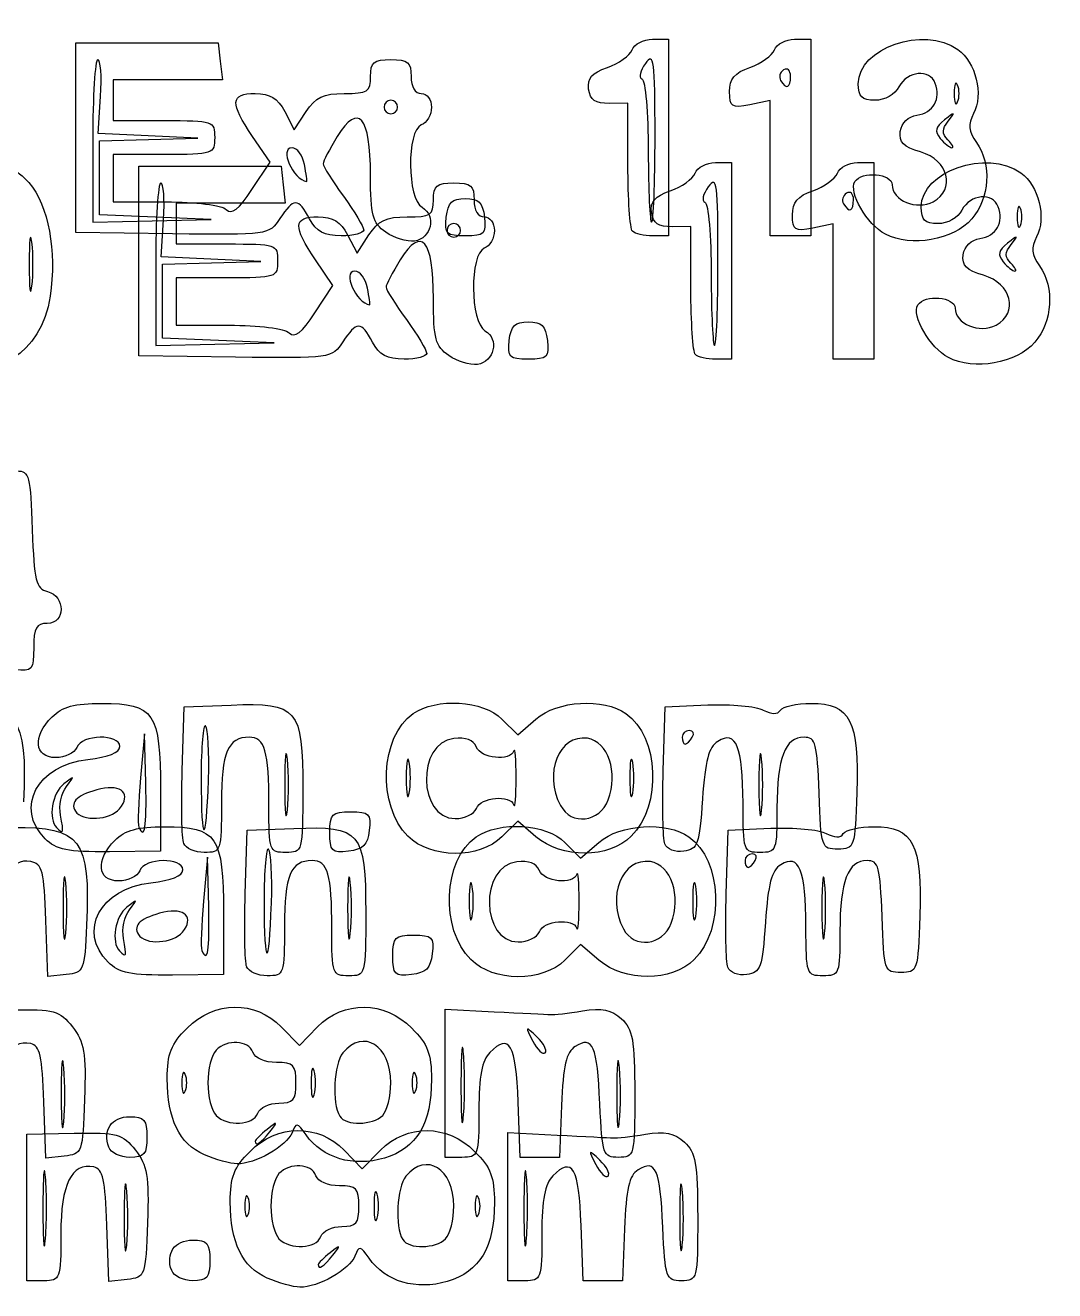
# Model space of a CAD drawing. Extents: x 0.12 to 3.39, y 0.54 to 2.4.
# Drawn here: x 2.883 to 3.389, y 1.12 to 1.742 of the extents above; entities that cross this region are included whole.
import ezdxf

# ---------------------------------------------------------------- set-up
doc = ezdxf.new("R2010")
doc.units = 0
doc.layers.get('0').update_dxf_attribs({"linetype": 'CONTINUOUS'})

msp = doc.modelspace()

# ---------------------------------------------------------------- linework, layer by layer
at = {"color": 7}
for p, q in [((2.907677, 1.687031), (2.907677, 1.733698)), ((2.907677, 1.733698), (2.942677, 1.733698)), ((2.942677, 1.733698), (2.977677, 1.733698)), ((2.977677, 1.733698), (2.978731, 1.724531)), ((3.191367, 1.735365), (3.199343, 1.735365)), ((3.199343, 1.735365), (3.199343, 1.687032)), ((3.261367, 1.735365), (3.269343, 1.735365)), ((3.269343, 1.735365), (3.269343, 1.687031)), ((2.978731, 1.724531), (2.979786, 1.715365)), ((2.952898, 1.715365), (2.92601, 1.715365)), ((2.92601, 1.715365), (2.92601, 1.705365)), ((2.979786, 1.715365), (2.952898, 1.715365)), ((3.259343, 1.717228), (3.259343, 1.717228)), ((3.341551, 1.712865), (3.341551, 1.712865)), ((2.918744, 1.689002), (2.919877, 1.707188)), ((2.92601, 1.705365), (2.92601, 1.695365)), ((3.010458, 1.699802), (3.015119, 1.690906)), ((3.015119, 1.690906), (3.020948, 1.699802)), ((3.06601, 1.702031), (3.06601, 1.702031)), ((3.179343, 1.703961), (3.170177, 1.70383)), ((3.179343, 1.673552), (3.179343, 1.703961)), ((3.249343, 1.705198), (3.239343, 1.703198)), ((3.249343, 1.671948), (3.249343, 1.705198)), ((2.92601, 1.695365), (2.95101, 1.695365)), ((2.907677, 1.640365), (2.907677, 1.687031)), ((2.94321, 1.687846), (2.918744, 1.689002)), ((2.967677, 1.686689), (2.94321, 1.687846)), ((3.003244, 1.674883), (2.994627, 1.687564)), ((3.192677, 1.687668), (3.192677, 1.687668)), ((3.199343, 1.687032), (3.199343, 1.638698)), ((3.269343, 1.687031), (3.269343, 1.638698)), ((2.91601, 1.685364), (2.91601, 1.645364)), ((2.919343, 1.685365), (2.94351, 1.686027)), ((2.919343, 1.667166), (2.919343, 1.685365)), ((2.94351, 1.686027), (2.967677, 1.686689)), ((3.336756, 1.685952), (3.336756, 1.685952)), ((2.95101, 1.678698), (2.92601, 1.678698)), ((2.92601, 1.678698), (2.92601, 1.667031)), ((2.994333, 1.661418), (3.003244, 1.674883)), ((3.222343, 1.674685), (3.23032, 1.674685)), ((3.23032, 1.674685), (3.23032, 1.626352)), ((3.292343, 1.674685), (3.30032, 1.674685)), ((3.30032, 1.674685), (3.30032, 1.626351)), ((2.938653, 1.626351), (2.938653, 1.673018)), ((2.938653, 1.673018), (2.973653, 1.673018)), ((2.973653, 1.673018), (3.008653, 1.673018)), ((3.008653, 1.673018), (3.009707, 1.663851)), ((3.020159, 1.673698), (3.020159, 1.673698)), ((3.249343, 1.638698), (3.249343, 1.671948)), ((3.249343, 1.671948), (3.249343, 1.671948)), ((2.919343, 1.648968), (2.919343, 1.667166)), ((2.92601, 1.667031), (2.92601, 1.655365)), ((3.009707, 1.663851), (3.010762, 1.654685)), ((3.29032, 1.656548), (3.29032, 1.656548)), ((2.92601, 1.655365), (2.95201, 1.655365)), ((2.983874, 1.654685), (2.956986, 1.654685)), ((2.956986, 1.654685), (2.956986, 1.644685)), ((3.010762, 1.654685), (2.983874, 1.654685)), ((3.372527, 1.652185), (3.372527, 1.652185)), ((2.91601, 1.645364), (2.945177, 1.646043)), ((2.946843, 1.647845), (2.919343, 1.648968)), ((2.945177, 1.646043), (2.974343, 1.646722)), ((2.974343, 1.646722), (2.946843, 1.647845)), ((2.946843, 1.647845), (2.946843, 1.647845)), ((2.94972, 1.628322), (2.950853, 1.646508)), ((2.956986, 1.644685), (2.956986, 1.634685)), ((3.089955, 1.647865), (3.089955, 1.647865)), ((3.28032, 1.644518), (3.27032, 1.642518)), ((3.28032, 1.611268), (3.28032, 1.644518)), ((2.955208, 1.639697), (2.907677, 1.640365)), ((3.041434, 1.639122), (3.046095, 1.630226)), ((3.046095, 1.630226), (3.051924, 1.639122)), ((3.060176, 1.640455), (3.060177, 1.640455)), ((3.096986, 1.641351), (3.096986, 1.641351)), ((3.181566, 1.640921), (3.181566, 1.64092)), ((3.199343, 1.638698), (3.191566, 1.638698)), ((3.21032, 1.643281), (3.201153, 1.64315)), ((3.21032, 1.612872), (3.21032, 1.643281)), ((3.259343, 1.638698), (3.249343, 1.638698)), ((3.269343, 1.638698), (3.259343, 1.638698)), ((3.30601, 1.639498), (3.30601, 1.639498)), ((2.886064, 1.635518), (2.886064, 1.635518)), ((2.956986, 1.634685), (2.981986, 1.634685)), ((2.938653, 1.579685), (2.938653, 1.626351)), ((2.946986, 1.624684), (2.946986, 1.584684)), ((2.974187, 1.627166), (2.94972, 1.628322)), ((2.95032, 1.624685), (2.974486, 1.625347)), ((2.95032, 1.606486), (2.95032, 1.624685)), ((2.998653, 1.626009), (2.974187, 1.627166)), ((2.974486, 1.625347), (2.998653, 1.626009)), ((3.03422, 1.614203), (3.025603, 1.626884)), ((3.223653, 1.626988), (3.223653, 1.626988)), ((3.23032, 1.626352), (3.23032, 1.578018)), ((3.30032, 1.626351), (3.30032, 1.578018)), ((3.367732, 1.625272), (3.367732, 1.625272)), ((2.981986, 1.618018), (2.956986, 1.618018)), ((2.956986, 1.618018), (2.956986, 1.606351)), ((3.025309, 1.600738), (3.03422, 1.614203)), ((3.051136, 1.613018), (3.051136, 1.613018)), ((2.95032, 1.588288), (2.95032, 1.606486)), ((2.956986, 1.606351), (2.956986, 1.594685)), ((3.28032, 1.578018), (3.28032, 1.611268)), ((3.28032, 1.611268), (3.28032, 1.611268)), ((2.956986, 1.594685), (2.982986, 1.594685)), ((2.97782, 1.587165), (2.95032, 1.588288)), ((2.946986, 1.584684), (2.976153, 1.585363)), ((2.976153, 1.585363), (3.00532, 1.586042)), ((3.00532, 1.586042), (2.97782, 1.587165)), ((2.97782, 1.587165), (2.97782, 1.587165)), ((3.120932, 1.587185), (3.120932, 1.587185)), ((2.986184, 1.579017), (2.938653, 1.579685)), ((3.091152, 1.579775), (3.091153, 1.579775)), ((3.212542, 1.580241), (3.212542, 1.58024)), ((3.23032, 1.578018), (3.222542, 1.578018)), ((3.29032, 1.578018), (3.28032, 1.578018)), ((3.30032, 1.578018), (3.29032, 1.578018)), ((3.336986, 1.578818), (3.336986, 1.578818)), ((2.960044, 1.37561), (2.961009, 1.407027)), ((2.961009, 1.407027), (2.98405, 1.407888)), ((3.196711, 1.37561), (3.197677, 1.407027)), ((3.197677, 1.407027), (3.218614, 1.407923)), ((3.117369, 1.400971), (3.125092, 1.393248)), ((3.125092, 1.393248), (3.13407, 1.400971)), ((2.941526, 1.393694), (2.93957, 1.372027)), ((2.942101, 1.369527), (2.941526, 1.393694)), ((3.21101, 1.392027), (3.21101, 1.392027)), ((3.011772, 1.381194), (3.011772, 1.381194)), ((3.071696, 1.379527), (3.071696, 1.379527)), ((3.181696, 1.379527), (3.181696, 1.379527)), ((3.245105, 1.381194), (3.245105, 1.381194)), ((2.942101, 1.369527), (2.942101, 1.369527)), ((2.972961, 1.371244), (2.972961, 1.371243)), ((2.949343, 1.366241), (2.949343, 1.33598)), ((3.104804, 1.357027), (3.104805, 1.357027)), ((3.169665, 1.361194), (3.169665, 1.361194)), ((2.900156, 1.353713), (2.900156, 1.353713)), ((2.929222, 1.356881), (2.929222, 1.356881)), ((3.125092, 1.350806), (3.117369, 1.343083)), ((3.13407, 1.343083), (3.125092, 1.350806)), ((2.99102, 1.31493), (2.991986, 1.346347)), ((2.991986, 1.346347), (3.015026, 1.347208)), ((3.032677, 1.345139), (3.032677, 1.345139)), ((3.227688, 1.31493), (3.228653, 1.346347)), ((3.228653, 1.346347), (3.24959, 1.347243)), ((2.892624, 1.342079), (2.892624, 1.342079)), ((2.960772, 1.339777), (2.960773, 1.339777)), ((3.071079, 1.343321), (3.071079, 1.343321)), ((3.148345, 1.340291), (3.156068, 1.332568)), ((3.156068, 1.332568), (3.165046, 1.340291)), ((3.197529, 1.339539), (3.197529, 1.339543)), ((2.949343, 1.33598), (2.924291, 1.335723)), ((2.972502, 1.333014), (2.970546, 1.311347)), ((2.973078, 1.308847), (2.972502, 1.333014)), ((3.241986, 1.331347), (3.241986, 1.331347)), ((2.902748, 1.320514), (2.902748, 1.320514)), ((3.042748, 1.320514), (3.042748, 1.320514)), ((3.276081, 1.320514), (3.276081, 1.320514)), ((3.102672, 1.318847), (3.102672, 1.318847)), ((3.212672, 1.318847), (3.212672, 1.318847)), ((2.973078, 1.308847), (2.973078, 1.308847)), ((3.003937, 1.310564), (3.003937, 1.310563)), ((2.893929, 1.274264), (2.892958, 1.301935)), ((2.98032, 1.305561), (2.98032, 1.2753)), ((2.960198, 1.296201), (2.960198, 1.296201)), ((3.135781, 1.296347), (3.135781, 1.296347)), ((3.200641, 1.300514), (3.200641, 1.300514)), ((2.931132, 1.293033), (2.931132, 1.293033)), ((3.156068, 1.290126), (3.148345, 1.282403)), ((3.165046, 1.282403), (3.156068, 1.290126)), ((3.063653, 1.284459), (3.063653, 1.284459)), ((3.102056, 1.282641), (3.102056, 1.282641)), ((2.923601, 1.281399), (2.923601, 1.281399)), ((2.991748, 1.279097), (2.991749, 1.279097)), ((3.228505, 1.278859), (3.228505, 1.278863)), ((2.902958, 1.275305), (2.893929, 1.274264)), ((2.98032, 1.2753), (2.955267, 1.275043)), ((3.089343, 1.221804), (3.089343, 1.258245)), ((3.089343, 1.258245), (3.11351, 1.257005)), ((3.008767, 1.249531), (3.017677, 1.240364)), ((3.017677, 1.240364), (3.026631, 1.249531)), ((3.134589, 1.244609), (3.134589, 1.244609)), ((3.098431, 1.236297), (3.098446, 1.236297)), ((2.901789, 1.229442), (2.901788, 1.229442)), ((3.024975, 1.227864), (3.024975, 1.227864)), ((3.175133, 1.229442), (3.175122, 1.229442)), ((2.961552, 1.226198), (2.961552, 1.226198)), ((3.074885, 1.226198), (3.074885, 1.226198)), ((3.089343, 1.185363), (3.089343, 1.221804)), ((3.089343, 1.221804), (3.089343, 1.221804)), ((2.892953, 1.184948), (2.891982, 1.212619)), ((3.12628, 1.185363), (3.125311, 1.212595)), ((3.146703, 1.210846), (3.14573, 1.185363)), ((2.997216, 1.207031), (2.997216, 1.207031)), ((3.058677, 1.206031), (3.058677, 1.206031)), ((2.883653, 1.19681), (2.90688, 1.197242)), ((2.883653, 1.160747), (2.883653, 1.19681)), ((3.003103, 1.197864), (3.003103, 1.197864)), ((3.12032, 1.161124), (3.12032, 1.197565)), ((3.12032, 1.197565), (3.144486, 1.196325)), ((2.923882, 1.190363), (2.923882, 1.190363)), ((2.901982, 1.185989), (2.892953, 1.184948)), ((2.97093, 1.186685), (2.97093, 1.186684)), ((3.039743, 1.188851), (3.048654, 1.179684)), ((3.048654, 1.179684), (3.057608, 1.188851)), ((3.097676, 1.185363), (3.089343, 1.185363)), ((3.136005, 1.185363), (3.12628, 1.185363)), ((3.14573, 1.185363), (3.136005, 1.185363)), ((3.165565, 1.183929), (3.165565, 1.183929)), ((2.892752, 1.175617), (2.892755, 1.175617)), ((3.129407, 1.175617), (3.129422, 1.175617)), ((2.932765, 1.168762), (2.932765, 1.168762)), ((2.992528, 1.165518), (2.992528, 1.165518)), ((3.055951, 1.167184), (3.055951, 1.167184)), ((3.105861, 1.165518), (3.105861, 1.165518)), ((3.206109, 1.168762), (3.206098, 1.168762)), ((2.883653, 1.124684), (2.883653, 1.160747)), ((2.883653, 1.160747), (2.883653, 1.160747)), ((3.120319, 1.124683), (3.120319, 1.161124)), ((3.120319, 1.161124), (3.12032, 1.161124)), ((2.923929, 1.124268), (2.922958, 1.151939)), ((3.157256, 1.124683), (3.156287, 1.151915)), ((3.028192, 1.146351), (3.028192, 1.146351)), ((3.177679, 1.150166), (3.176706, 1.124683)), ((3.089654, 1.145351), (3.089654, 1.145351)), ((3.034079, 1.137184), (3.034079, 1.137184)), ((2.954858, 1.129683), (2.954858, 1.129683)), ((2.891987, 1.124684), (2.883653, 1.124684)), ((2.932958, 1.125309), (2.923929, 1.124268)), ((3.001906, 1.126005), (3.001906, 1.126004)), ((3.128652, 1.124683), (3.120319, 1.124683)), ((3.166981, 1.124683), (3.157256, 1.124683)), ((3.176706, 1.124683), (3.166981, 1.124683))]:
    msp.add_line(p, q, dxfattribs=at)
for points in [[(3.292677, 1.713456), (3.292677, 1.731201), (3.324698, 1.742249), (3.341671, 1.730361)], [(3.181411, 1.730207), (3.1825, 1.733044), (3.186979, 1.735365), (3.191367, 1.735365)], [(3.251411, 1.730207), (3.2525, 1.733044), (3.256979, 1.735365), (3.261367, 1.735365)], [(2.91851, 1.725369), (2.917135, 1.725366), (2.91601, 1.707364), (2.91601, 1.685364)], [(2.919877, 1.707188), (2.9205, 1.71719), (2.919877, 1.725371), (2.91851, 1.725369)], [(3.052676, 1.717031), (3.052676, 1.724068), (3.054232, 1.725365), (3.062676, 1.725365)], [(3.062676, 1.725365), (3.071121, 1.725365), (3.072676, 1.724068), (3.072676, 1.717031)], [(3.169206, 1.721484), (3.17483, 1.723445), (3.180322, 1.72737), (3.181411, 1.730207)], [(3.192677, 1.687668), (3.192677, 1.725147), (3.192133, 1.729234), (3.18791, 1.723502)], [(3.239387, 1.721547), (3.244911, 1.723473), (3.250322, 1.72737), (3.251411, 1.730207)], [(3.341671, 1.730361), (3.350451, 1.724211), (3.354399, 1.708144), (3.349417, 1.698835)], [(3.159996, 1.710809), (3.159231, 1.716173), (3.161494, 1.718796), (3.169206, 1.721484)], [(3.18791, 1.723502), (3.185288, 1.719943), (3.184538, 1.716531), (3.186243, 1.71592)], [(3.229343, 1.709622), (3.229343, 1.715993), (3.231791, 1.718899), (3.239387, 1.721547)], [(3.255956, 1.720331), (3.254092, 1.71918), (3.253431, 1.716841), (3.254486, 1.715134)], [(3.259343, 1.717228), (3.259343, 1.720086), (3.257819, 1.721483), (3.255956, 1.720331)], [(3.330549, 1.713698), (3.327793, 1.720878), (3.316866, 1.719859), (3.312677, 1.712031)], [(3.039726, 1.708698), (3.051317, 1.708698), (3.052676, 1.709572), (3.052676, 1.717031)], [(3.072676, 1.717031), (3.072676, 1.711846), (3.074565, 1.708698), (3.077676, 1.708698)], [(3.186243, 1.71592), (3.187948, 1.715309), (3.189343, 1.699184), (3.189343, 1.680087)], [(3.254486, 1.715134), (3.257343, 1.710511), (3.259343, 1.711373), (3.259343, 1.717228)], [(3.300893, 1.705365), (3.294417, 1.705365), (3.292677, 1.707078), (3.292677, 1.713456)], [(3.312677, 1.712031), (3.31059, 1.708133), (3.305697, 1.705365), (3.300893, 1.705365)], [(3.321561, 1.69806), (3.329562, 1.699199), (3.33349, 1.706033), (3.330549, 1.713698)], [(3.341551, 1.712865), (3.340627, 1.715156), (3.33987, 1.713281), (3.33987, 1.708698)], [(3.341551, 1.704531), (3.342475, 1.706823), (3.342475, 1.710573), (3.341551, 1.712865)], [(2.994627, 1.687564), (2.983401, 1.704084), (2.98368, 1.708698), (2.995903, 1.708698)], [(2.995903, 1.708698), (3.003237, 1.708698), (3.007003, 1.706396), (3.010458, 1.699802)], [(3.020948, 1.699802), (3.025608, 1.706914), (3.029373, 1.708698), (3.039726, 1.708698)], [(3.077676, 1.708698), (3.08048, 1.708698), (3.082676, 1.705723), (3.082676, 1.701927)], [(3.170177, 1.70383), (3.163306, 1.70373), (3.160756, 1.70548), (3.159996, 1.710809)], [(3.239343, 1.703198), (3.230343, 1.701398), (3.229343, 1.70204), (3.229343, 1.709622)], [(3.33987, 1.708698), (3.33987, 1.704115), (3.340626, 1.70224), (3.341551, 1.704531)], [(3.052677, 1.668479), (3.052677, 1.697513), (3.046766, 1.704435), (3.036356, 1.687592)], [(3.062677, 1.705365), (3.060843, 1.705365), (3.059343, 1.703865), (3.059343, 1.702031)], [(3.059343, 1.702031), (3.059343, 1.700198), (3.060843, 1.698698), (3.062677, 1.698698)], [(3.06601, 1.702031), (3.06601, 1.703865), (3.06451, 1.705365), (3.062677, 1.705365)], [(3.062677, 1.698698), (3.06451, 1.698698), (3.06601, 1.700198), (3.06601, 1.702031)], [(3.082676, 1.701927), (3.082676, 1.698202), (3.080426, 1.694292), (3.077676, 1.693237)], [(3.336923, 1.695119), (3.340534, 1.699754), (3.340326, 1.699828), (3.335136, 1.695755)], [(2.95101, 1.695365), (2.975454, 1.695365), (2.97601, 1.695179), (2.97601, 1.687031)], [(3.077676, 1.693237), (3.070402, 1.690445), (3.070686, 1.65681), (3.078018, 1.652706)], [(3.313347, 1.69006), (3.313947, 1.69426), (3.317213, 1.69744), (3.321561, 1.69806)], [(3.335136, 1.695755), (3.330628, 1.692218), (3.330141, 1.690086), (3.333044, 1.686589)], [(3.336756, 1.685952), (3.333751, 1.688957), (3.33379, 1.691097), (3.336923, 1.695119)], [(3.349417, 1.698835), (3.346537, 1.693454), (3.346858, 1.690281), (3.350862, 1.684565)], [(2.97601, 1.687031), (2.97601, 1.678883), (2.975454, 1.678698), (2.95101, 1.678698)], [(3.036356, 1.687592), (3.032499, 1.681351), (3.029343, 1.675284), (3.029343, 1.674109)], [(3.19101, 1.645365), (3.191927, 1.645365), (3.192677, 1.664401), (3.192677, 1.687668)], [(3.323347, 1.679954), (3.314845, 1.682378), (3.312577, 1.68467), (3.313347, 1.69006)], [(2.832393, 1.647554), (2.837767, 1.674424), (2.868119, 1.684519), (2.884609, 1.664921)], [(3.014059, 1.682031), (3.007625, 1.682031), (3.014532, 1.666358), (3.021381, 1.665416)], [(3.020159, 1.673698), (3.019283, 1.678281), (3.016538, 1.682031), (3.014059, 1.682031)], [(3.323653, 1.652776), (3.323653, 1.670521), (3.355674, 1.681569), (3.372647, 1.669681)], [(3.333044, 1.686589), (3.335124, 1.684082), (3.337693, 1.682031), (3.338751, 1.682031)], [(3.338751, 1.682031), (3.33981, 1.682031), (3.338911, 1.683795), (3.336756, 1.685952)], [(3.350862, 1.684565), (3.358339, 1.67389), (3.357293, 1.657228), (3.348505, 1.647011)], [(3.189343, 1.680087), (3.189343, 1.66099), (3.190093, 1.645365), (3.19101, 1.645365)], [(3.212387, 1.669527), (3.213476, 1.672364), (3.217956, 1.674685), (3.222343, 1.674685)], [(3.282387, 1.669527), (3.283476, 1.672364), (3.287956, 1.674685), (3.292343, 1.674685)], [(3.329543, 1.655472), (3.340705, 1.661445), (3.337007, 1.67606), (3.323347, 1.679954)], [(3.021381, 1.665416), (3.021584, 1.665393), (3.021035, 1.669115), (3.020159, 1.673698)], [(3.029343, 1.674109), (3.029343, 1.672935), (3.033843, 1.665762), (3.039343, 1.658169)], [(3.060177, 1.640455), (3.053649, 1.645057), (3.052677, 1.64869), (3.052677, 1.668479)], [(3.181566, 1.64092), (3.180343, 1.642142), (3.179343, 1.656827), (3.179343, 1.673552)], [(3.200183, 1.660804), (3.205806, 1.662765), (3.211298, 1.66669), (3.212387, 1.669527)], [(3.223653, 1.626988), (3.223653, 1.664467), (3.22311, 1.668554), (3.218886, 1.662822)], [(3.270364, 1.660867), (3.275888, 1.662793), (3.281298, 1.66669), (3.282387, 1.669527)], [(3.291018, 1.665378), (3.294277, 1.67065), (3.309343, 1.669365), (3.309343, 1.663815)], [(3.372647, 1.669681), (3.381428, 1.663531), (3.385375, 1.647464), (3.380393, 1.638155)], [(2.884609, 1.664921), (2.89425, 1.653464), (2.898382, 1.63127), (2.895033, 1.608938)], [(2.949486, 1.664689), (2.948111, 1.664686), (2.946986, 1.646684), (2.946986, 1.624684)], [(2.950853, 1.646508), (2.951477, 1.65651), (2.950853, 1.664691), (2.949486, 1.664689)], [(3.083652, 1.656351), (3.083652, 1.663388), (3.085208, 1.664685), (3.093652, 1.664685)], [(3.093652, 1.664685), (3.102097, 1.664685), (3.103652, 1.663388), (3.103652, 1.656351)], [(3.218886, 1.662822), (3.216264, 1.659263), (3.215514, 1.655851), (3.217219, 1.65524)], [(3.30601, 1.639498), (3.296899, 1.644303), (3.287752, 1.660093), (3.291018, 1.665378)], [(3.309343, 1.663815), (3.309343, 1.656103), (3.32141, 1.651119), (3.329543, 1.655472)], [(2.981716, 1.651659), (2.984435, 1.648939), (2.987795, 1.651539), (2.994333, 1.661418)], [(3.022677, 1.647031), (3.01711, 1.657433), (3.014816, 1.657459), (3.008091, 1.647197)], [(3.039343, 1.658169), (3.044843, 1.650576), (3.049343, 1.643089), (3.049343, 1.641531)], [(3.070702, 1.648018), (3.082293, 1.648018), (3.083652, 1.648892), (3.083652, 1.656351)], [(3.089955, 1.647865), (3.090792, 1.655139), (3.09273, 1.657031), (3.099343, 1.657031)], [(3.099343, 1.657031), (3.105956, 1.657031), (3.107894, 1.655139), (3.108731, 1.647865)], [(3.103652, 1.656351), (3.103652, 1.651166), (3.105541, 1.648018), (3.108652, 1.648018)], [(3.190972, 1.650129), (3.190207, 1.655493), (3.19247, 1.658116), (3.200183, 1.660804)], [(3.26032, 1.648942), (3.26032, 1.655313), (3.262767, 1.658219), (3.270364, 1.660867)], [(3.286932, 1.659651), (3.285069, 1.6585), (3.284407, 1.656161), (3.285462, 1.654454)], [(3.285462, 1.654454), (3.288319, 1.649831), (3.29032, 1.650693), (3.29032, 1.656548)], [(3.29032, 1.656548), (3.29032, 1.659406), (3.288795, 1.660803), (3.286932, 1.659651)], [(3.361525, 1.653018), (3.35877, 1.660198), (3.347842, 1.659179), (3.343653, 1.651351)], [(2.95201, 1.655365), (2.966642, 1.655365), (2.97963, 1.653744), (2.981716, 1.651659)], [(3.078018, 1.652706), (3.085172, 1.648703), (3.082618, 1.637267), (3.074309, 1.636099)], [(3.201153, 1.64315), (3.194283, 1.64305), (3.191732, 1.6448), (3.190972, 1.650129)], [(3.217219, 1.65524), (3.218924, 1.654629), (3.22032, 1.638504), (3.22032, 1.619407)], [(3.331869, 1.644685), (3.325393, 1.644685), (3.323653, 1.646398), (3.323653, 1.652776)], [(3.343653, 1.651351), (3.341567, 1.647453), (3.336674, 1.644685), (3.331869, 1.644685)], [(3.352538, 1.63738), (3.360539, 1.638519), (3.364466, 1.645353), (3.361525, 1.653018)], [(3.372527, 1.652185), (3.371603, 1.654476), (3.370846, 1.652601), (3.370846, 1.648018)], [(3.372527, 1.643851), (3.373452, 1.646143), (3.373452, 1.649893), (3.372527, 1.652185)], [(3.008091, 1.647197), (3.002788, 1.639103), (3.002305, 1.639035), (2.955208, 1.639697)], [(3.025603, 1.626884), (3.014377, 1.643404), (3.014656, 1.648018), (3.026879, 1.648018)], [(3.03824, 1.638698), (3.029808, 1.638698), (3.026064, 1.640703), (3.022677, 1.647031)], [(3.026879, 1.648018), (3.034213, 1.648018), (3.037979, 1.645716), (3.041434, 1.639122)], [(3.051924, 1.639122), (3.056584, 1.646234), (3.060349, 1.648018), (3.070702, 1.648018)], [(3.083653, 1.607799), (3.083653, 1.636833), (3.077742, 1.643755), (3.067333, 1.626912)], [(3.099343, 1.638698), (3.089918, 1.638698), (3.089003, 1.639591), (3.089955, 1.647865)], [(3.093653, 1.644685), (3.09182, 1.644685), (3.09032, 1.643185), (3.09032, 1.641351)], [(3.096986, 1.641351), (3.096986, 1.643185), (3.095486, 1.644685), (3.093653, 1.644685)], [(3.108731, 1.647865), (3.109684, 1.639591), (3.108765, 1.638698), (3.099343, 1.638698)], [(3.108652, 1.648018), (3.111456, 1.648018), (3.113652, 1.645043), (3.113652, 1.641247)], [(3.27032, 1.642518), (3.261319, 1.640718), (3.26032, 1.64136), (3.26032, 1.648942)], [(3.348505, 1.647011), (3.339523, 1.636569), (3.318584, 1.632867), (3.30601, 1.639498)], [(3.370846, 1.648018), (3.370846, 1.643435), (3.371603, 1.64156), (3.372527, 1.643851)], [(2.886064, 1.635518), (2.885324, 1.641476), (2.88472, 1.636601), (2.88472, 1.624685)], [(3.049343, 1.641531), (3.049343, 1.639973), (3.044347, 1.638698), (3.03824, 1.638698)], [(3.074309, 1.636099), (3.070661, 1.635587), (3.064301, 1.637546), (3.060176, 1.640455)], [(3.09032, 1.641351), (3.09032, 1.639518), (3.09182, 1.638018), (3.093653, 1.638018)], [(3.093653, 1.638018), (3.095486, 1.638018), (3.096986, 1.639518), (3.096986, 1.641351)], [(3.113652, 1.641247), (3.113652, 1.637522), (3.111402, 1.633612), (3.108652, 1.632557)], [(3.191566, 1.638698), (3.187288, 1.638698), (3.182788, 1.639698), (3.181566, 1.640921)], [(3.344324, 1.62938), (3.344924, 1.63358), (3.348189, 1.63676), (3.352538, 1.63738)], [(3.367899, 1.634439), (3.371511, 1.639074), (3.371303, 1.639148), (3.366112, 1.635075)], [(3.380393, 1.638155), (3.377513, 1.632774), (3.377834, 1.629601), (3.381838, 1.623885)], [(2.886064, 1.613851), (2.886803, 1.61981), (2.886803, 1.62956), (2.886064, 1.635518)], [(2.981986, 1.634685), (3.00643, 1.634685), (3.006986, 1.634499), (3.006986, 1.626351)], [(3.108652, 1.632557), (3.101378, 1.629765), (3.101662, 1.59613), (3.108995, 1.592026)], [(3.366112, 1.635075), (3.361604, 1.631538), (3.361117, 1.629406), (3.36402, 1.625909)], [(3.367732, 1.625272), (3.364727, 1.628277), (3.364766, 1.630417), (3.367899, 1.634439)], [(2.88472, 1.624685), (2.88472, 1.612768), (2.885325, 1.607893), (2.886064, 1.613851)], [(3.006986, 1.626351), (3.006986, 1.618203), (3.00643, 1.618018), (2.981986, 1.618018)], [(3.067333, 1.626912), (3.063476, 1.620671), (3.06032, 1.614604), (3.06032, 1.613429)], [(3.221986, 1.584685), (3.222903, 1.584685), (3.223653, 1.603721), (3.223653, 1.626988)], [(3.354324, 1.619274), (3.345821, 1.621698), (3.343554, 1.62399), (3.344324, 1.62938)], [(3.36402, 1.625909), (3.3661, 1.623402), (3.368669, 1.621351), (3.369728, 1.621351)], [(3.369728, 1.621351), (3.370786, 1.621351), (3.369888, 1.623115), (3.367732, 1.625272)], [(3.045036, 1.621351), (3.038601, 1.621351), (3.045508, 1.605678), (3.052357, 1.604736)], [(3.051136, 1.613018), (3.050259, 1.617601), (3.047514, 1.621351), (3.045036, 1.621351)], [(3.22032, 1.619407), (3.22032, 1.60031), (3.22107, 1.584685), (3.221986, 1.584685)], [(3.360519, 1.594792), (3.371682, 1.600765), (3.367983, 1.61538), (3.354324, 1.619274)], [(3.381838, 1.623885), (3.389315, 1.61321), (3.388269, 1.596548), (3.379481, 1.586331)], [(3.052357, 1.604736), (3.052561, 1.604713), (3.052012, 1.608435), (3.051136, 1.613018)], [(3.06032, 1.613429), (3.06032, 1.612255), (3.06482, 1.605082), (3.07032, 1.597489)], [(3.212542, 1.58024), (3.21132, 1.581462), (3.21032, 1.596147), (3.21032, 1.612872)], [(2.895033, 1.608938), (2.890787, 1.580621), (2.867105, 1.566301), (2.847376, 1.58012)], [(3.091153, 1.579775), (3.084625, 1.584377), (3.083653, 1.58801), (3.083653, 1.607799)], [(3.321995, 1.604698), (3.325253, 1.60997), (3.34032, 1.608685), (3.34032, 1.603135)], [(3.012692, 1.590979), (3.015411, 1.588259), (3.018771, 1.590859), (3.025309, 1.600738)], [(3.336986, 1.578818), (3.327875, 1.583623), (3.318729, 1.599413), (3.321995, 1.604698)], [(3.34032, 1.603135), (3.34032, 1.595423), (3.352387, 1.590439), (3.360519, 1.594792)], [(2.982986, 1.594685), (2.997618, 1.594685), (3.010606, 1.593064), (3.012692, 1.590979)], [(3.053653, 1.586351), (3.048086, 1.596753), (3.045792, 1.596779), (3.039068, 1.586517)], [(3.07032, 1.597489), (3.07582, 1.589896), (3.08032, 1.582409), (3.08032, 1.580851)], [(3.120932, 1.587185), (3.121768, 1.594459), (3.123707, 1.596351), (3.13032, 1.596351)], [(3.13032, 1.596351), (3.136933, 1.596351), (3.138871, 1.594459), (3.139708, 1.587185)], [(3.108995, 1.592026), (3.116149, 1.588023), (3.113594, 1.576587), (3.105285, 1.575419)], [(3.039068, 1.586517), (3.033765, 1.578423), (3.033282, 1.578355), (2.986184, 1.579017)], [(3.069216, 1.578018), (3.060784, 1.578018), (3.05704, 1.580023), (3.053653, 1.586351)], [(3.13032, 1.578018), (3.120894, 1.578018), (3.11998, 1.578911), (3.120932, 1.587185)], [(3.139708, 1.587185), (3.14066, 1.578911), (3.139741, 1.578018), (3.13032, 1.578018)], [(3.379481, 1.586331), (3.370499, 1.575889), (3.34956, 1.572187), (3.336986, 1.578818)], [(3.08032, 1.580851), (3.08032, 1.579293), (3.075323, 1.578018), (3.069216, 1.578018)], [(3.105285, 1.575419), (3.101637, 1.574907), (3.095277, 1.576866), (3.091152, 1.579775)], [(3.222542, 1.578018), (3.218264, 1.578018), (3.213764, 1.579018), (3.212542, 1.580241)], [(2.878731, 1.523017), (2.884711, 1.523017), (2.885407, 1.520357), (2.886277, 1.494207)], [(2.886277, 1.494207), (2.887121, 1.468821), (2.888013, 1.465193), (2.893777, 1.463685)], [(2.893777, 1.463685), (2.902753, 1.461338), (2.902647, 1.448017), (2.893653, 1.448017)], [(2.893653, 1.448017), (2.888232, 1.448017), (2.886986, 1.445795), (2.886986, 1.436129)], [(2.886986, 1.436129), (2.886986, 1.425127), (2.886303, 1.424319), (2.877819, 1.425296)], [(2.845858, 1.408305), (2.879271, 1.408619), (2.883836, 1.402557), (2.882013, 1.36029)], [(2.89601, 1.402027), (2.901014, 1.407031), (2.907121, 1.408694), (2.920493, 1.408694)], [(2.920493, 1.408694), (2.9462, 1.408694), (2.949343, 1.404069), (2.949343, 1.366241)], [(2.98405, 1.407888), (3.016915, 1.409116), (3.019343, 1.406269), (3.019343, 1.366511)], [(3.073673, 1.403683), (3.084973, 1.411598), (3.108183, 1.410157), (3.117369, 1.400971)], [(3.13407, 1.400971), (3.144684, 1.410101), (3.167214, 1.411481), (3.178347, 1.403683)], [(3.218614, 1.407923), (3.23013, 1.408415), (3.242414, 1.407286), (3.245912, 1.405413)], [(3.254338, 1.405347), (3.255474, 1.407185), (3.262281, 1.408689), (3.269464, 1.408689)], [(3.269464, 1.408689), (3.288774, 1.408689), (3.293213, 1.400056), (3.291984, 1.364893)], [(2.897781, 1.382027), (2.887215, 1.382027), (2.886304, 1.392321), (2.89601, 1.402027)], [(3.071079, 1.343321), (3.055875, 1.358526), (3.057324, 1.392231), (3.073673, 1.403683)], [(3.178347, 1.403683), (3.194696, 1.392231), (3.196145, 1.358526), (3.180941, 1.343321)], [(3.245912, 1.405413), (3.250152, 1.403144), (3.252961, 1.403124), (3.254338, 1.405347)], [(2.971544, 1.397604), (2.970334, 1.398815), (2.969343, 1.387305), (2.969343, 1.372027)], [(2.972961, 1.371243), (2.973392, 1.384532), (2.972754, 1.396394), (2.971544, 1.397604)], [(3.20954, 1.39536), (3.207599, 1.39536), (3.20601, 1.39386), (3.20601, 1.392027)], [(3.21101, 1.392027), (3.212143, 1.39386), (3.211482, 1.39536), (3.20954, 1.39536)], [(3.235959, 1.359522), (3.235904, 1.387432), (3.232596, 1.395588), (3.223605, 1.390012)], [(2.929343, 1.387461), (2.929343, 1.393808), (2.910593, 1.393425), (2.908138, 1.387027)], [(2.992986, 1.392027), (2.982476, 1.392027), (2.979343, 1.384601), (2.979343, 1.359694)], [(3.002676, 1.358421), (3.002676, 1.385301), (3.000736, 1.392027), (2.992986, 1.392027)], [(3.093635, 1.391417), (3.075225, 1.389275), (3.075915, 1.352027), (3.094365, 1.352027)], [(3.104719, 1.38725), (3.103418, 1.390642), (3.09953, 1.392103), (3.093635, 1.391417)], [(3.159419, 1.39151), (3.145477, 1.393505), (3.13771, 1.374202), (3.146127, 1.358475)], [(3.169665, 1.361194), (3.174758, 1.374573), (3.169521, 1.390064), (3.159419, 1.39151)], [(3.20601, 1.392027), (3.20601, 1.390194), (3.206671, 1.388694), (3.20748, 1.388694)], [(3.20748, 1.388694), (3.208289, 1.388694), (3.209877, 1.390194), (3.21101, 1.392027)], [(3.223605, 1.390012), (3.219081, 1.387206), (3.217282, 1.380497), (3.21601, 1.361679)], [(3.265993, 1.392022), (3.256567, 1.392022), (3.252677, 1.381863), (3.252677, 1.357242)], [(3.273376, 1.364522), (3.27251, 1.389105), (3.271727, 1.392022), (3.265993, 1.392022)], [(2.908138, 1.387027), (2.907082, 1.384277), (2.902422, 1.382027), (2.897781, 1.382027)], [(2.913642, 1.381124), (2.923853, 1.382275), (2.929343, 1.384491), (2.929343, 1.387461)], [(3.011772, 1.381194), (3.011053, 1.388069), (3.010464, 1.382444), (3.010464, 1.368694)], [(3.071696, 1.379527), (3.070901, 1.383652), (3.070251, 1.380277), (3.070251, 1.372027)], [(3.123232, 1.38536), (3.121456, 1.38003), (3.10692, 1.381514), (3.104719, 1.38725)], [(3.124344, 1.372027), (3.124344, 1.381194), (3.123844, 1.387194), (3.123232, 1.38536)], [(3.181696, 1.379527), (3.180901, 1.383652), (3.180251, 1.380277), (3.180251, 1.372027)], [(3.245105, 1.381194), (3.244386, 1.388069), (3.243797, 1.382444), (3.243797, 1.368694)], [(2.892624, 1.342079), (2.877398, 1.357306), (2.888706, 1.378314), (2.913642, 1.381124)], [(3.011772, 1.356194), (3.012491, 1.363069), (3.012491, 1.374319), (3.011772, 1.381194)], [(3.071696, 1.364527), (3.07249, 1.368652), (3.07249, 1.375402), (3.071696, 1.379527)], [(3.181696, 1.364527), (3.18249, 1.368652), (3.18249, 1.375402), (3.181696, 1.379527)], [(3.245105, 1.356194), (3.245824, 1.363069), (3.245824, 1.374319), (3.245105, 1.381194)], [(2.903118, 1.36788), (2.907246, 1.373145), (2.907126, 1.373262), (2.901843, 1.369119)], [(2.93957, 1.372027), (2.938493, 1.36011), (2.938091, 1.349235), (2.938675, 1.34786)], [(2.938675, 1.34786), (2.941585, 1.34101), (2.942624, 1.347581), (2.942101, 1.369527)], [(2.960773, 1.339777), (2.959841, 1.342206), (2.959512, 1.358331), (2.960044, 1.37561)], [(2.969343, 1.372027), (2.969343, 1.338275), (2.971874, 1.337727), (2.972961, 1.371244)], [(3.070251, 1.372027), (3.070251, 1.363777), (3.070901, 1.360402), (3.071696, 1.364527)], [(3.123232, 1.358694), (3.123844, 1.35686), (3.124344, 1.36286), (3.124344, 1.372027)], [(3.180251, 1.372027), (3.180251, 1.363777), (3.180901, 1.360402), (3.181696, 1.364527)], [(3.197529, 1.339543), (3.196548, 1.342101), (3.196179, 1.358331), (3.196711, 1.37561)], [(2.901843, 1.369119), (2.896071, 1.364592), (2.893939, 1.351876), (2.898232, 1.347583)], [(2.900156, 1.353713), (2.899278, 1.358307), (2.90061, 1.364682), (2.903118, 1.36788)], [(2.919972, 1.366609), (2.908755, 1.363969), (2.904608, 1.360326), (2.907497, 1.355651)], [(2.929222, 1.356881), (2.935122, 1.36399), (2.930317, 1.369043), (2.919972, 1.366609)], [(3.010464, 1.368694), (3.010464, 1.354944), (3.011053, 1.349319), (3.011772, 1.356194)], [(3.019343, 1.366511), (3.019343, 1.335506), (3.019298, 1.335361), (3.011009, 1.335361)], [(3.104805, 1.357027), (3.106942, 1.362596), (3.121493, 1.363912), (3.123232, 1.358694)], [(3.243797, 1.368694), (3.243797, 1.354944), (3.244386, 1.349319), (3.245105, 1.356194)], [(3.282677, 1.337022), (3.27454, 1.337022), (3.274321, 1.337669), (3.273376, 1.364522)], [(3.291984, 1.364893), (3.291032, 1.337646), (3.290824, 1.337022), (3.282677, 1.337022)], [(2.979343, 1.359694), (2.979343, 1.33588), (2.979163, 1.335361), (2.970905, 1.335361)], [(3.011009, 1.335361), (3.002923, 1.335361), (3.002676, 1.336045), (3.002676, 1.358421)], [(3.094365, 1.352027), (3.099051, 1.352027), (3.103749, 1.354277), (3.104804, 1.357027)], [(3.146127, 1.358475), (3.151479, 1.348474), (3.165436, 1.350087), (3.169665, 1.361194)], [(3.21601, 1.361679), (3.214493, 1.339225), (3.213672, 1.336927), (3.206829, 1.335955)], [(3.244344, 1.335356), (3.236226, 1.335356), (3.236009, 1.33598), (3.235959, 1.359522)], [(3.252677, 1.357242), (3.252677, 1.336119), (3.252387, 1.335356), (3.244344, 1.335356)], [(2.898232, 1.347583), (2.901674, 1.344141), (2.901867, 1.344759), (2.900156, 1.353713)], [(2.907497, 1.355651), (2.910732, 1.350417), (2.924505, 1.351197), (2.929222, 1.356881)], [(3.032677, 1.345139), (3.032677, 1.354323), (3.033715, 1.35536), (3.042898, 1.35536)], [(3.042898, 1.35536), (3.052082, 1.35536), (3.053012, 1.35443), (3.052065, 1.346194)], [(3.10465, 1.343003), (3.115949, 1.350918), (3.13916, 1.349477), (3.148345, 1.340291)], [(3.165046, 1.340291), (3.17566, 1.349421), (3.19819, 1.350801), (3.209323, 1.343003)], [(2.876834, 1.347625), (2.910248, 1.347939), (2.914812, 1.341877), (2.912989, 1.29961)], [(2.926986, 1.341347), (2.93199, 1.346351), (2.938097, 1.348014), (2.95147, 1.348014)], [(2.95147, 1.348014), (2.977177, 1.348014), (2.98032, 1.343389), (2.98032, 1.305561)], [(3.015026, 1.347208), (3.047891, 1.348436), (3.050319, 1.345589), (3.050319, 1.305831)], [(3.041843, 1.335972), (3.033607, 1.335024), (3.032677, 1.33595), (3.032677, 1.345139)], [(3.052065, 1.346194), (3.051237, 1.338994), (3.049043, 1.336801), (3.041843, 1.335972)], [(3.24959, 1.347243), (3.261106, 1.347735), (3.27339, 1.346606), (3.276888, 1.344733)], [(3.276888, 1.344733), (3.281128, 1.342464), (3.283937, 1.342444), (3.285314, 1.344667)], [(3.285314, 1.344667), (3.28645, 1.346505), (3.293257, 1.348009), (3.30044, 1.348009)], [(3.30044, 1.348009), (3.31975, 1.348009), (3.324189, 1.339376), (3.32296, 1.304213)], [(2.924291, 1.335723), (2.903533, 1.335509), (2.898105, 1.336598), (2.892624, 1.342079)], [(2.928758, 1.321347), (2.918192, 1.321347), (2.91728, 1.331641), (2.926986, 1.341347)], [(2.970905, 1.335361), (2.966264, 1.335361), (2.961704, 1.337348), (2.960772, 1.339777)], [(3.117369, 1.343083), (3.106384, 1.332098), (3.082178, 1.332223), (3.071079, 1.343321)], [(3.102056, 1.282641), (3.086851, 1.297846), (3.0883, 1.331551), (3.10465, 1.343003)], [(3.180941, 1.343321), (3.169945, 1.332326), (3.146714, 1.332208), (3.13407, 1.343083)], [(3.206829, 1.335955), (3.202647, 1.335362), (3.198522, 1.336951), (3.197529, 1.339539)], [(3.209323, 1.343003), (3.225673, 1.331551), (3.227121, 1.297846), (3.211917, 1.282641)], [(2.88554, 1.330839), (2.875169, 1.332822), (2.87032, 1.322162), (2.87032, 1.297377)], [(2.96032, 1.326781), (2.96032, 1.333128), (2.941569, 1.332745), (2.939114, 1.326347)], [(3.00252, 1.336924), (3.00131, 1.338135), (3.00032, 1.326625), (3.00032, 1.311347)], [(3.003937, 1.310563), (3.004368, 1.323852), (3.00373, 1.335714), (3.00252, 1.336924)], [(3.190395, 1.33083), (3.176453, 1.332825), (3.168687, 1.313522), (3.177104, 1.297795)], [(3.240516, 1.33468), (3.238575, 1.33468), (3.236986, 1.33318), (3.236986, 1.331347)], [(3.241986, 1.331347), (3.243119, 1.33318), (3.242459, 1.33468), (3.240516, 1.33468)], [(3.266935, 1.298842), (3.26688, 1.326752), (3.263572, 1.334908), (3.254581, 1.329332)], [(2.892958, 1.301935), (2.892105, 1.326225), (2.891199, 1.329757), (2.88554, 1.330839)], [(2.902748, 1.320514), (2.902029, 1.327389), (2.90144, 1.321764), (2.90144, 1.308014)], [(2.939114, 1.326347), (2.938059, 1.323597), (2.933399, 1.321347), (2.928758, 1.321347)], [(2.944618, 1.320444), (2.954829, 1.321595), (2.96032, 1.323811), (2.96032, 1.326781)], [(3.023962, 1.331347), (3.013453, 1.331347), (3.010319, 1.323921), (3.010319, 1.299014)], [(3.033652, 1.297741), (3.033652, 1.324621), (3.031713, 1.331347), (3.023962, 1.331347)], [(3.042748, 1.320514), (3.042029, 1.327389), (3.04144, 1.321764), (3.04144, 1.308014)], [(3.124611, 1.330737), (3.106201, 1.328595), (3.106892, 1.291347), (3.125341, 1.291347)], [(3.135695, 1.32657), (3.134394, 1.329962), (3.130506, 1.331423), (3.124611, 1.330737)], [(3.154209, 1.32468), (3.152432, 1.31935), (3.137896, 1.320834), (3.135695, 1.32657)], [(3.15532, 1.311347), (3.15532, 1.320514), (3.15482, 1.326514), (3.154209, 1.32468)], [(3.200641, 1.300514), (3.205734, 1.313893), (3.200498, 1.329384), (3.190395, 1.33083)], [(3.236986, 1.331347), (3.236986, 1.329514), (3.237647, 1.328014), (3.238456, 1.328014)], [(3.238456, 1.328014), (3.239265, 1.328014), (3.240853, 1.329514), (3.241986, 1.331347)], [(3.254581, 1.329332), (3.250057, 1.326526), (3.248258, 1.319817), (3.246986, 1.300999)], [(3.276081, 1.320514), (3.275362, 1.327389), (3.274774, 1.321764), (3.274774, 1.308014)], [(3.296969, 1.331342), (3.287543, 1.331342), (3.283653, 1.321183), (3.283653, 1.296562)], [(3.304352, 1.303842), (3.303486, 1.328425), (3.302703, 1.331342), (3.296969, 1.331342)], [(2.902748, 1.295514), (2.903467, 1.302389), (2.903467, 1.313639), (2.902748, 1.320514)], [(2.923601, 1.281399), (2.908374, 1.296626), (2.919682, 1.317634), (2.944618, 1.320444)], [(3.042748, 1.295514), (3.043467, 1.302389), (3.043467, 1.313639), (3.042748, 1.320514)], [(3.102672, 1.318847), (3.101878, 1.322972), (3.101228, 1.319597), (3.101228, 1.311347)], [(3.212672, 1.318847), (3.211878, 1.322972), (3.211228, 1.319597), (3.211228, 1.311347)], [(3.276081, 1.295514), (3.2768, 1.302389), (3.2768, 1.313639), (3.276081, 1.320514)], [(2.991749, 1.279097), (2.990817, 1.281526), (2.990489, 1.297651), (2.99102, 1.31493)], [(3.102672, 1.303847), (3.103466, 1.307972), (3.103466, 1.314722), (3.102672, 1.318847)], [(3.212672, 1.303847), (3.213466, 1.307972), (3.213466, 1.314722), (3.212672, 1.318847)], [(3.228505, 1.278863), (3.227524, 1.281421), (3.227155, 1.297651), (3.227688, 1.31493)], [(2.90144, 1.308014), (2.90144, 1.294264), (2.902028, 1.288639), (2.902748, 1.295514)], [(2.93282, 1.308439), (2.927048, 1.303912), (2.924915, 1.291196), (2.929209, 1.286903)], [(2.931132, 1.293033), (2.930254, 1.297627), (2.931586, 1.304002), (2.934094, 1.3072)], [(2.934094, 1.3072), (2.938223, 1.312465), (2.938102, 1.312582), (2.93282, 1.308439)], [(2.960198, 1.296201), (2.966098, 1.30331), (2.961293, 1.308363), (2.950949, 1.305929)], [(2.970546, 1.311347), (2.969469, 1.29943), (2.969067, 1.288555), (2.969651, 1.28718)], [(2.969651, 1.28718), (2.972561, 1.28033), (2.9736, 1.286901), (2.973078, 1.308847)], [(3.00032, 1.311347), (3.00032, 1.277595), (3.00285, 1.277047), (3.003937, 1.310564)], [(3.04144, 1.308014), (3.04144, 1.294264), (3.042029, 1.288639), (3.042748, 1.295514)], [(3.101228, 1.311347), (3.101228, 1.303097), (3.101878, 1.299722), (3.102672, 1.303847)], [(3.154209, 1.298014), (3.15482, 1.29618), (3.15532, 1.30218), (3.15532, 1.311347)], [(3.211228, 1.311347), (3.211228, 1.303097), (3.211878, 1.299722), (3.212672, 1.303847)], [(3.274774, 1.308014), (3.274774, 1.294264), (3.275363, 1.288639), (3.276081, 1.295514)], [(2.950949, 1.305929), (2.939731, 1.303289), (2.935584, 1.299646), (2.938474, 1.294971)], [(3.050319, 1.305831), (3.050319, 1.274826), (3.050275, 1.274681), (3.041986, 1.274681)], [(3.135781, 1.296347), (3.137918, 1.301916), (3.152469, 1.303232), (3.154209, 1.298014)], [(3.246986, 1.300999), (3.245469, 1.278545), (3.244648, 1.276247), (3.237805, 1.275275)], [(3.313653, 1.276342), (3.305516, 1.276342), (3.305297, 1.276989), (3.304352, 1.303842)], [(3.32296, 1.304213), (3.322008, 1.276966), (3.3218, 1.276342), (3.313653, 1.276342)], [(2.912989, 1.29961), (2.912018, 1.277086), (2.9117, 1.276314), (2.902958, 1.275305)], [(2.938474, 1.294971), (2.941708, 1.289737), (2.955482, 1.290517), (2.960198, 1.296201)], [(3.010319, 1.299014), (3.010319, 1.2752), (3.010139, 1.274681), (3.001881, 1.274681)], [(3.041986, 1.274681), (3.0339, 1.274681), (3.033652, 1.275365), (3.033652, 1.297741)], [(3.125341, 1.291347), (3.130028, 1.291347), (3.134725, 1.293597), (3.135781, 1.296347)], [(3.177104, 1.297795), (3.182456, 1.287794), (3.196413, 1.289407), (3.200641, 1.300514)], [(3.27532, 1.274676), (3.267202, 1.274676), (3.266985, 1.2753), (3.266935, 1.298842)], [(3.283653, 1.296562), (3.283653, 1.275439), (3.283363, 1.274676), (3.27532, 1.274676)], [(2.929209, 1.286903), (2.93265, 1.283461), (2.932844, 1.284079), (2.931132, 1.293033)], [(3.063653, 1.284459), (3.063653, 1.293643), (3.064691, 1.29468), (3.073874, 1.29468)], [(3.073874, 1.29468), (3.083059, 1.29468), (3.083989, 1.29375), (3.083041, 1.285514)], [(3.07282, 1.275292), (3.064583, 1.274344), (3.063653, 1.27527), (3.063653, 1.284459)], [(3.083041, 1.285514), (3.082213, 1.278314), (3.08002, 1.276121), (3.07282, 1.275292)], [(3.148345, 1.282403), (3.13736, 1.271418), (3.113154, 1.271543), (3.102056, 1.282641)], [(3.211917, 1.282641), (3.200921, 1.271646), (3.17769, 1.271528), (3.165046, 1.282403)], [(2.955267, 1.275043), (2.934509, 1.274829), (2.929081, 1.275918), (2.923601, 1.281399)], [(3.001881, 1.274681), (2.99724, 1.274681), (2.99268, 1.276668), (2.991748, 1.279097)], [(3.237805, 1.275275), (3.233623, 1.274682), (3.229498, 1.276271), (3.228505, 1.278859)], [(2.875904, 1.257922), (2.897266, 1.258318), (2.899684, 1.257648), (2.906029, 1.249583)], [(2.962421, 1.248954), (2.975893, 1.262426), (2.995989, 1.262676), (3.008767, 1.249531)], [(3.026631, 1.249531), (3.039463, 1.262667), (3.05947, 1.262417), (3.072934, 1.248954)], [(3.14101, 1.255568), (3.142843, 1.255457), (3.150035, 1.256292), (3.156992, 1.257416)], [(3.156992, 1.257416), (3.166498, 1.258953), (3.17126, 1.257995), (3.176159, 1.253562)], [(3.11351, 1.257005), (3.126802, 1.256323), (3.139177, 1.255676), (3.14101, 1.255568)], [(3.176159, 1.253562), (3.181741, 1.24851), (3.182677, 1.243193), (3.182677, 1.216513)], [(2.906029, 1.249583), (2.911937, 1.242071), (2.912789, 1.236956), (2.911968, 1.213922)], [(2.952677, 1.224111), (2.952677, 1.236355), (2.95452, 1.241053), (2.962421, 1.248954)], [(3.062677, 1.222031), (3.062677, 1.240476), (3.049187, 1.248891), (3.0391, 1.236737)], [(3.072934, 1.248954), (3.080895, 1.240993), (3.082677, 1.236389), (3.082677, 1.223789)], [(3.125311, 1.212595), (3.124302, 1.240972), (3.121075, 1.246619), (3.111396, 1.236941)], [(3.134589, 1.244609), (3.12883, 1.25011), (3.12874, 1.250021), (3.132557, 1.242578)], [(3.165517, 1.211765), (3.164217, 1.240395), (3.162064, 1.245372), (3.15335, 1.239895)], [(2.885582, 1.241327), (2.874581, 1.243427), (2.869344, 1.232826), (2.869344, 1.208459)], [(2.891982, 1.212619), (2.891194, 1.235045), (2.889981, 1.240487), (2.885582, 1.241327)], [(2.994805, 1.237031), (2.992503, 1.243031), (2.982243, 1.243597), (2.976677, 1.238031)], [(3.098446, 1.236297), (3.097747, 1.244033), (3.097183, 1.236864), (3.097193, 1.220363)], [(3.132557, 1.242578), (3.134753, 1.238296), (3.137464, 1.235706), (3.138582, 1.236824)], [(3.138582, 1.236824), (3.139699, 1.237941), (3.137903, 1.241445), (3.134589, 1.244609)], [(3.15335, 1.239895), (3.148975, 1.237145), (3.147454, 1.230498), (3.146703, 1.210846)], [(2.901788, 1.229442), (2.901084, 1.237282), (2.900498, 1.231697), (2.900486, 1.21703)], [(2.976677, 1.238031), (2.974477, 1.235831), (2.972677, 1.228631), (2.972677, 1.222031)], [(3.006367, 1.232031), (3.00087, 1.232031), (2.995899, 1.234181), (2.994805, 1.237031)], [(3.0391, 1.236737), (3.034587, 1.2313), (3.033616, 1.211935), (3.037538, 1.20559)], [(3.098464, 1.206297), (3.099153, 1.215061), (3.099145, 1.228561), (3.098431, 1.236297)], [(3.111396, 1.236941), (3.107473, 1.233017), (3.106009, 1.22528), (3.106009, 1.208458)], [(3.175122, 1.229442), (3.174417, 1.237282), (3.173831, 1.231697), (3.173819, 1.21703)], [(2.901766, 1.202775), (2.902483, 1.209602), (2.902493, 1.221602), (2.901789, 1.229442)], [(2.961552, 1.226198), (2.960627, 1.228489), (2.95987, 1.226614), (2.95987, 1.222031)], [(3.016011, 1.222031), (3.016011, 1.230838), (3.01486, 1.232031), (3.006367, 1.232031)], [(3.024975, 1.227864), (3.024137, 1.231073), (3.023451, 1.228448), (3.023451, 1.222031)], [(3.024975, 1.216198), (3.025814, 1.219406), (3.025814, 1.224656), (3.024975, 1.227864)], [(3.074885, 1.226198), (3.073961, 1.228489), (3.073204, 1.226614), (3.073204, 1.222031)], [(3.1751, 1.202775), (3.175816, 1.209602), (3.175825, 1.221602), (3.175133, 1.229442)], [(2.97093, 1.186684), (2.958588, 1.192061), (2.952677, 1.204181), (2.952677, 1.224111)], [(2.95987, 1.222031), (2.95987, 1.217448), (2.960627, 1.215573), (2.961552, 1.217864)], [(2.961552, 1.217864), (2.962476, 1.220156), (2.962476, 1.223906), (2.961552, 1.226198)], [(2.972677, 1.222031), (2.972677, 1.215431), (2.974477, 1.208231), (2.976677, 1.206031)], [(3.007573, 1.212031), (3.014726, 1.212031), (3.016011, 1.213554), (3.016011, 1.222031)], [(3.023451, 1.222031), (3.023451, 1.215614), (3.024136, 1.212989), (3.024975, 1.216198)], [(3.058677, 1.206031), (3.060877, 1.208231), (3.062677, 1.215431), (3.062677, 1.222031)], [(3.082677, 1.223789), (3.082677, 1.201869), (3.075461, 1.189799), (3.059497, 1.185016)], [(3.073204, 1.222031), (3.073204, 1.217448), (3.07396, 1.215573), (3.074885, 1.217864)], [(3.074885, 1.217864), (3.07581, 1.220156), (3.07581, 1.223906), (3.074885, 1.226198)], [(3.097193, 1.220363), (3.097193, 1.203863), (3.097776, 1.197533), (3.098464, 1.206297)], [(2.900486, 1.21703), (2.900475, 1.202363), (2.901051, 1.195949), (2.901766, 1.202775)], [(2.911968, 1.213922), (2.911025, 1.187438), (2.910873, 1.187014), (2.901982, 1.185989)], [(3.173819, 1.21703), (3.173819, 1.202363), (3.174384, 1.195949), (3.1751, 1.202775)], [(3.182677, 1.216513), (3.182677, 1.185876), (3.182547, 1.185363), (3.174696, 1.185363)], [(2.997216, 1.207031), (2.998272, 1.209781), (3.002932, 1.212031), (3.007573, 1.212031)], [(3.106009, 1.208458), (3.106009, 1.186046), (3.105763, 1.185363), (3.097676, 1.185363)], [(3.174696, 1.185363), (3.167051, 1.185363), (3.166666, 1.186471), (3.165517, 1.211765)], [(2.923882, 1.190363), (2.920691, 1.198679), (2.925306, 1.205363), (2.934239, 1.205363)], [(2.934239, 1.205363), (2.941392, 1.205363), (2.942677, 1.203841), (2.942677, 1.195363)], [(2.976677, 1.206031), (2.982282, 1.200427), (2.994918, 1.201042), (2.997216, 1.207031)], [(2.993397, 1.188274), (3.006869, 1.201746), (3.026966, 1.201996), (3.039743, 1.188851)], [(3.003103, 1.197864), (3.007249, 1.203151), (3.007131, 1.203269), (3.001844, 1.199123)], [(3.020994, 1.196399), (3.01668, 1.202558), (3.016042, 1.202658), (3.014056, 1.197484)], [(3.037538, 1.20559), (3.040501, 1.200796), (3.053718, 1.201071), (3.058677, 1.206031)], [(3.057608, 1.188851), (3.070439, 1.201987), (3.090447, 1.201737), (3.10391, 1.188274)], [(2.90688, 1.197242), (2.928242, 1.197638), (2.930661, 1.196968), (2.937005, 1.188903)], [(2.942677, 1.195363), (2.942677, 1.186886), (2.941392, 1.185363), (2.934239, 1.185363)], [(3.014056, 1.197484), (3.011528, 1.190894), (2.995777, 1.181971), (2.98701, 1.182162)], [(3.001844, 1.199123), (2.998636, 1.196607), (2.996011, 1.193982), (2.996011, 1.19329)], [(2.996011, 1.19329), (2.996011, 1.190546), (2.998748, 1.192312), (3.003103, 1.197864)], [(3.059497, 1.185016), (3.044266, 1.180453), (3.029003, 1.184961), (3.020994, 1.196399)], [(3.144486, 1.196325), (3.157778, 1.195643), (3.170153, 1.194996), (3.171986, 1.194888)], [(3.171986, 1.194888), (3.17382, 1.194777), (3.181012, 1.195612), (3.187968, 1.196736)], [(3.187968, 1.196736), (3.197475, 1.198273), (3.202236, 1.197315), (3.207135, 1.192882)], [(2.934239, 1.185363), (2.929598, 1.185363), (2.924937, 1.187613), (2.923882, 1.190363)], [(3.165565, 1.183929), (3.159806, 1.18943), (3.159717, 1.189341), (3.163534, 1.181898)], [(3.207135, 1.192882), (3.212718, 1.18783), (3.213653, 1.182513), (3.213653, 1.155833)], [(2.892755, 1.175617), (2.892056, 1.183353), (2.891493, 1.176184), (2.891503, 1.159683)], [(2.916558, 1.180647), (2.905557, 1.182747), (2.90032, 1.172146), (2.90032, 1.147779)], [(2.937005, 1.188903), (2.942913, 1.181391), (2.943766, 1.176276), (2.942945, 1.153242)], [(2.98701, 1.182162), (2.98371, 1.182229), (2.976475, 1.184269), (2.97093, 1.186685)], [(2.983654, 1.163431), (2.983654, 1.175675), (2.985496, 1.180373), (2.993397, 1.188274)], [(3.025782, 1.176351), (3.023479, 1.182351), (3.013219, 1.182917), (3.007654, 1.177351)], [(3.093654, 1.161351), (3.093654, 1.179796), (3.080163, 1.188211), (3.070076, 1.176057)], [(3.10391, 1.188274), (3.111871, 1.180313), (3.113654, 1.175709), (3.113654, 1.163109)], [(3.129422, 1.175617), (3.128723, 1.183353), (3.128159, 1.176184), (3.12817, 1.159683)], [(3.156287, 1.151915), (3.155278, 1.180292), (3.152051, 1.185939), (3.142373, 1.176261)], [(3.169558, 1.176144), (3.170675, 1.177261), (3.168879, 1.180765), (3.165565, 1.183929)], [(3.196493, 1.151085), (3.195193, 1.179715), (3.193041, 1.184692), (3.184326, 1.179215)], [(2.922958, 1.151939), (2.92217, 1.174365), (2.920958, 1.179807), (2.916558, 1.180647)], [(2.932765, 1.168762), (2.93206, 1.176602), (2.931474, 1.171017), (2.931462, 1.15635)], [(3.007654, 1.177351), (3.005454, 1.175151), (3.003654, 1.167951), (3.003654, 1.161351)], [(3.163534, 1.181898), (3.16573, 1.177616), (3.168441, 1.175026), (3.169558, 1.176144)], [(3.184326, 1.179215), (3.179951, 1.176465), (3.17843, 1.169818), (3.177679, 1.150166)], [(3.206098, 1.168762), (3.205393, 1.176602), (3.204808, 1.171017), (3.204796, 1.15635)], [(2.892774, 1.145617), (2.893463, 1.154381), (2.893455, 1.167881), (2.892752, 1.175617)], [(3.037344, 1.171351), (3.031847, 1.171351), (3.026875, 1.173501), (3.025782, 1.176351)], [(3.046987, 1.161351), (3.046987, 1.170158), (3.045836, 1.171351), (3.037344, 1.171351)], [(3.055951, 1.167184), (3.055114, 1.170393), (3.054427, 1.167768), (3.054427, 1.161351)], [(3.070076, 1.176057), (3.065564, 1.17062), (3.064593, 1.151255), (3.068514, 1.14491)], [(3.129441, 1.145617), (3.130129, 1.154381), (3.130122, 1.167881), (3.129407, 1.175617)], [(3.142373, 1.176261), (3.138449, 1.172337), (3.136986, 1.1646), (3.136986, 1.147778)], [(2.932743, 1.142095), (2.933459, 1.148922), (2.933469, 1.160922), (2.932765, 1.168762)], [(2.992528, 1.165518), (2.991604, 1.167809), (2.990847, 1.165934), (2.990847, 1.161351)], [(2.992528, 1.157184), (2.993452, 1.159476), (2.993452, 1.163226), (2.992528, 1.165518)], [(3.055951, 1.155518), (3.05679, 1.158726), (3.05679, 1.163976), (3.055951, 1.167184)], [(3.105861, 1.165518), (3.104937, 1.167809), (3.10418, 1.165934), (3.10418, 1.161351)], [(3.105861, 1.157184), (3.106786, 1.159476), (3.106786, 1.163226), (3.105861, 1.165518)], [(3.206076, 1.142095), (3.206793, 1.148922), (3.206801, 1.160922), (3.206109, 1.168762)], [(2.891503, 1.159683), (2.891513, 1.143183), (2.892085, 1.136853), (2.892774, 1.145617)], [(3.001906, 1.126004), (2.989564, 1.131381), (2.983654, 1.143501), (2.983654, 1.163431)], [(2.990847, 1.161351), (2.990847, 1.156768), (2.991603, 1.154893), (2.992528, 1.157184)], [(3.003654, 1.161351), (3.003654, 1.154751), (3.005454, 1.147551), (3.007654, 1.145351)], [(3.038549, 1.151351), (3.045702, 1.151351), (3.046987, 1.152874), (3.046987, 1.161351)], [(3.054427, 1.161351), (3.054427, 1.154934), (3.055113, 1.152309), (3.055951, 1.155518)], [(3.089654, 1.145351), (3.091854, 1.147551), (3.093654, 1.154751), (3.093654, 1.161351)], [(3.113654, 1.163109), (3.113654, 1.141189), (3.106438, 1.129119), (3.090474, 1.124336)], [(3.10418, 1.161351), (3.10418, 1.156768), (3.104937, 1.154893), (3.105861, 1.157184)], [(3.12817, 1.159683), (3.12817, 1.143183), (3.128752, 1.136853), (3.129441, 1.145617)], [(2.931462, 1.15635), (2.931451, 1.141683), (2.932027, 1.135269), (2.932743, 1.142095)], [(2.942945, 1.153242), (2.942001, 1.126758), (2.941849, 1.126334), (2.932958, 1.125309)], [(3.204796, 1.15635), (3.204796, 1.141683), (3.20536, 1.135269), (3.206076, 1.142095)], [(3.213653, 1.155833), (3.213653, 1.125196), (3.213523, 1.124683), (3.205673, 1.124683)], [(2.90032, 1.147779), (2.90032, 1.125366), (2.900073, 1.124684), (2.891987, 1.124684)], [(3.007654, 1.145351), (3.013258, 1.139747), (3.025894, 1.140362), (3.028192, 1.146351)], [(3.028192, 1.146351), (3.029248, 1.149101), (3.033908, 1.151351), (3.038549, 1.151351)], [(3.136986, 1.147778), (3.136986, 1.125366), (3.136739, 1.124683), (3.128652, 1.124683)], [(3.205673, 1.124683), (3.198027, 1.124683), (3.197642, 1.125791), (3.196493, 1.151085)], [(2.954858, 1.129683), (2.951667, 1.137999), (2.956282, 1.144683), (2.965215, 1.144683)], [(2.965215, 1.144683), (2.972368, 1.144683), (2.973653, 1.143161), (2.973653, 1.134683)], [(3.034079, 1.137184), (3.038225, 1.142471), (3.038107, 1.142589), (3.03282, 1.138443)], [(3.051971, 1.135719), (3.047657, 1.141878), (3.047018, 1.141978), (3.045033, 1.136804)], [(3.068514, 1.14491), (3.071477, 1.140116), (3.084694, 1.140391), (3.089654, 1.145351)], [(2.973653, 1.134683), (2.973653, 1.126206), (2.972368, 1.124683), (2.965215, 1.124683)], [(3.045033, 1.136804), (3.042504, 1.130214), (3.026753, 1.121291), (3.017986, 1.121482)], [(3.03282, 1.138443), (3.029612, 1.135927), (3.026987, 1.133302), (3.026987, 1.13261)], [(3.026987, 1.13261), (3.026987, 1.129866), (3.029724, 1.131632), (3.034079, 1.137184)], [(3.090474, 1.124336), (3.075242, 1.119773), (3.059979, 1.124281), (3.051971, 1.135719)], [(2.965215, 1.124683), (2.960574, 1.124683), (2.955914, 1.126933), (2.954858, 1.129683)], [(3.017986, 1.121482), (3.014686, 1.121549), (3.007451, 1.123589), (3.001906, 1.126005)]]:
    msp.add_open_spline(points, degree=3, dxfattribs=at)

doc.saveas('drawing.dxf')
